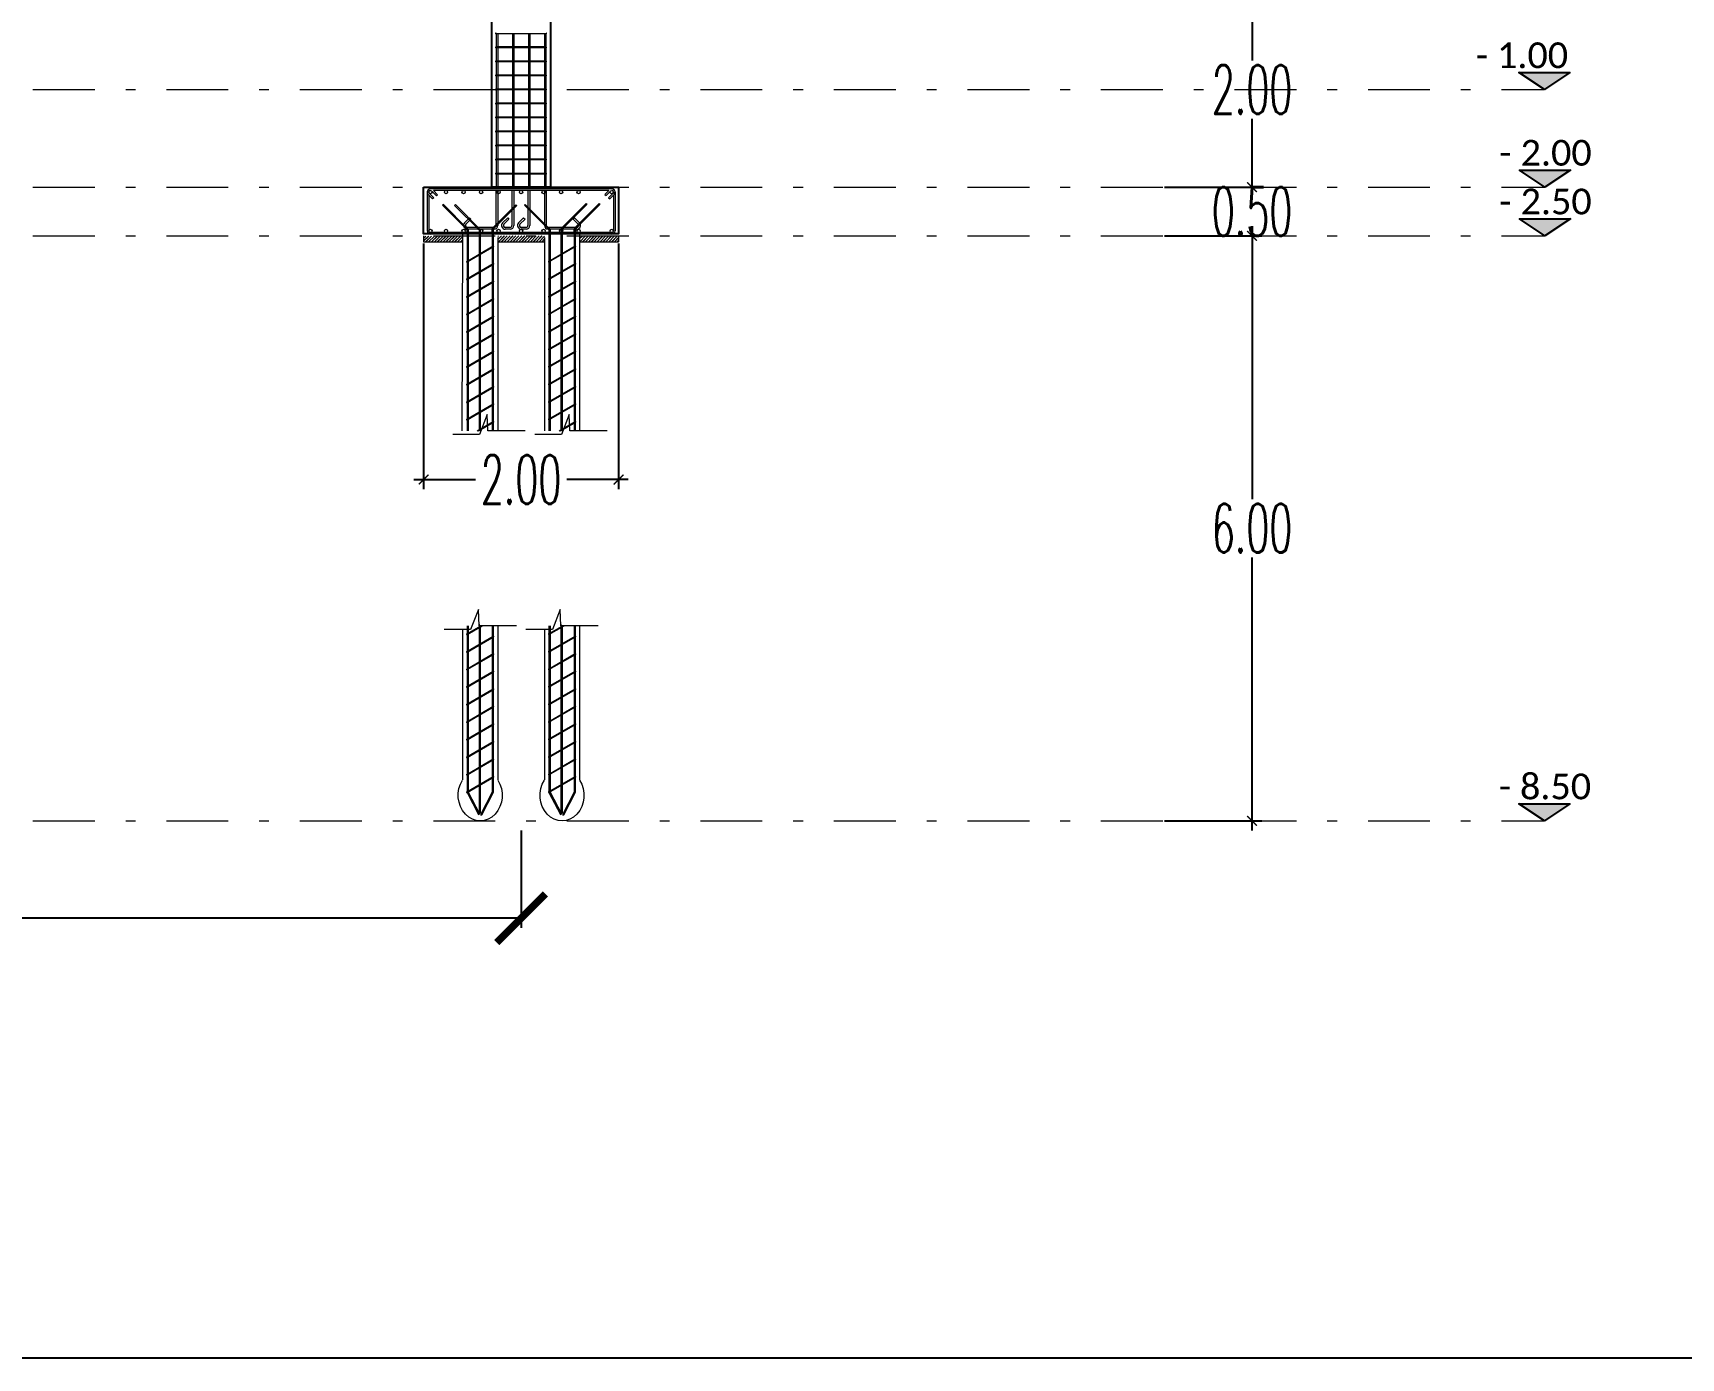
# Model space of a CAD drawing. Header units: millimetres. Extents: x 2175 to 3376, y 1504 to 1740.
# Drawn here: x 2918.22 to 2935.13, y 1515.88 to 1529.47 of the extents above; entities that cross this region are included whole.
import ezdxf

# ---------------------------------------------------------------- set-up
doc = ezdxf.new("R2010")
doc.units = ezdxf.units.MM
for name, pattern in [('DASHDOT2', [12.7, 6.35, -3.175, 0, -3.175]), ('DASHDOTX2', [50.8, 25.4, -12.7, 0, -12.7]), ('DASHED', [19.05, 12.7, -6.35])]:
    doc.linetypes.add(name, pattern=pattern)
doc.layers.add('As Atap', color=3, linetype='DASHDOTX2', lineweight=40)
doc.layers.add('Garis Dim', color=131, linetype='DASHED', lineweight=9)
for name, color, linetype in [('dinding baru', 142, 'Continuous'), ('GR', 7, 'Continuous'), ('KOP TEKS', 1, 'Continuous'), ('TEXT', 7, 'Continuous'), ('WF 150', 5, 'Continuous')]:
    doc.layers.add(name, color=color, linetype=linetype)
doc.layers.add('Layer2', color=7, linetype='DASHED', lineweight=40, true_color=0x238759)
doc.styles.add('-DIM2', font='simplex.shx', dxfattribs={"width": 0.55})
doc.styles.get("Standard").update_dxf_attribs({"font": 'arial.ttf'})
doc.dimstyles.new('DIMENSI MUSHOLLAH', dxfattribs={"dimtxt": 0.5, "dimasz": 0.1, "dimexe": 0.1, "dimexo": 0.1, "dimgap": 0.05, "dimtad": 0, "dimtih": 1, "dimtoh": 1, "dimzin": 0, "dimdsep": 46, "dimtxsty": '-DIM2', "dimblk": 'ARCHTICK', "dimcen": 0.3, "dimdle": 0.1, "dimclrd": 1, "dimclre": 1, "dimclrt": 2, "dimadec": 0, "dimazin": 0, "dimtfac": 1, "dimtix": 1, "dimtofl": 0, "dimtmove": 0, "dimatfit": 3, "dimldrblk": 'ARCHTICK', "dimfxl": 1, "dimtolj": 1, "dimtzin": 0, "dimarcsym": 0})
doc.dimstyles.new('DIMENSI WARNA 2.1', dxfattribs={"dimtxt": 1, "dimasz": 0.5, "dimexe": 0.1, "dimexo": 0.1, "dimgap": 0.05, "dimtad": 0, "dimtih": 1, "dimtoh": 1, "dimrnd": 0.0025, "dimzin": 0, "dimdsep": 46, "dimtxsty": '-DIM2', "dimblk": 'ARCHTICK', "dimcen": 0.1, "dimclrd": 1, "dimclre": 1, "dimclrt": 256, "dimadec": 0, "dimazin": 0, "dimtfac": 1, "dimtofl": 0, "dimtmove": 0, "dimatfit": 3, "dimldrblk": 'ARCHTICK', "dimfxl": 0.18, "dimtfill": 2, "dimtfillclr": 256, "dimtolj": 1, "dimtzin": 0, "dimarcsym": 0})

# ---------------------------------------------------------------- blocks, each defined once
blk = doc.blocks.new('_ArchTick')
at = {"color": 0, "linetype": 'ByBlock', "const_width": 0.15}
blk.add_lwpolyline([(-0.5, -0.5), (0.5, 0.5)], dxfattribs=at)
blk = doc.blocks.new('*D933')
at = {"layer": 'Defpoints', "color": 0, "transparency": 16777216}
for p in [(2893.232, 1521.393), (2923.232, 1521.393), (2923.232, 1520.393)]:
    blk.add_point(p, dxfattribs=at)
at = {"layer": 'GR', "color": 1, "lineweight": -2, "transparency": 16777216}
for p, q in [((2893.232, 1521.293), (2893.232, 1520.293)), ((2923.232, 1521.293), (2923.232, 1520.293)), ((2893.232, 1520.393), (2907.082, 1520.393)), ((2923.232, 1520.393), (2909.382, 1520.393))]:
    blk.add_line(p, q, dxfattribs=at)
at = {"layer": 'GR', "color": 1, "lineweight": -2, "transparency": 16777216, "xscale": 0.5, "yscale": 0.5, "zscale": 0.5, "rotation": 180}
blk.add_blockref('_ArchTick', (2893.232, 1520.393), dxfattribs=at)
at = {"layer": 'GR', "color": 1, "lineweight": -2, "transparency": 16777216, "xscale": 0.5, "yscale": 0.5, "zscale": 0.5}
blk.add_blockref('_ArchTick', (2923.232, 1520.393), dxfattribs=at)
at = {"layer": 'GR', "color": 240, "transparency": 16777216, "insert": (2908.232, 1520.393), "char_height": 1, "attachment_point": 5, "style": '-DIM2', "bg_fill": 1, "box_fill_scale": 1.1, "bg_fill_color": 256, "bg_fill_true_color": 16180224, "bg_fill_transparency": 0}
blk.add_mtext('\\A1;30.00', dxfattribs=at)
blk = doc.blocks.new('*D947')
at = {"layer": 'Defpoints', "color": 0, "transparency": 16777216}
for p in [(2929.732, 1527.393), (2930.732, 1527.393), (2929.732, 1521.393)]:
    blk.add_point(p, dxfattribs=at)
at = {"layer": 'dinding baru', "color": 1, "lineweight": -2, "transparency": 16777216}
for p, q in [((2930.732, 1527.493), (2930.732, 1524.693)), ((2930.732, 1521.293), (2930.732, 1524.093))]:
    blk.add_line(p, q, dxfattribs=at)
at = {"layer": 'dinding baru', "color": 1, "linetype": 'Continuous', "lineweight": -2, "transparency": 16777216}
for p, q in [((2929.832, 1527.393), (2930.832, 1527.393)), ((2929.832, 1521.393), (2930.832, 1521.393))]:
    blk.add_line(p, q, dxfattribs=at)
at = {"layer": 'dinding baru', "color": 1, "lineweight": -2, "transparency": 16777216, "xscale": 0.1, "yscale": 0.1, "zscale": 0.1}
for p, rotation in [((2930.732, 1527.393), 90), ((2930.732, 1521.393), 270)]:
    blk.add_blockref('_ArchTick', p, dxfattribs=dict(at, rotation=rotation))
at = {"layer": 'dinding baru', "color": 2, "lineweight": 0, "transparency": 16777216, "insert": (2930.732, 1524.393), "char_height": 0.5, "attachment_point": 5, "style": '-DIM2'}
blk.add_mtext('\\A1;6.00', dxfattribs=at)
blk = doc.blocks.new('*D948')
at = {"layer": 'Defpoints', "color": 0, "transparency": 16777216}
for p in [(2929.732, 1527.893), (2930.732, 1527.893), (2929.732, 1527.393)]:
    blk.add_point(p, dxfattribs=at)
at = {"layer": 'dinding baru', "color": 1, "lineweight": -2, "transparency": 16777216}
for p, q in [((2930.732, 1527.893), (2930.732, 1527.993)), ((2930.732, 1527.393), (2930.732, 1527.293))]:
    blk.add_line(p, q, dxfattribs=at)
at = {"layer": 'dinding baru', "color": 1, "linetype": 'Continuous', "lineweight": -2, "transparency": 16777216}
for p, q in [((2929.832, 1527.893), (2930.832, 1527.893)), ((2929.832, 1527.393), (2930.832, 1527.393))]:
    blk.add_line(p, q, dxfattribs=at)
at = {"layer": 'dinding baru', "color": 1, "lineweight": -2, "transparency": 16777216, "xscale": 0.1, "yscale": 0.1, "zscale": 0.1}
for p, rotation in [((2930.732, 1527.893), 270), ((2930.732, 1527.393), 90)]:
    blk.add_blockref('_ArchTick', p, dxfattribs=dict(at, rotation=rotation))
at = {"layer": 'dinding baru', "color": 2, "lineweight": 0, "transparency": 16777216, "insert": (2930.732, 1527.643), "char_height": 0.5, "attachment_point": 5, "style": '-DIM2'}
blk.add_mtext('\\A1;0.50', dxfattribs=at)
blk = doc.blocks.new('*D949')
at = {"layer": 'Defpoints', "color": 0, "transparency": 16777216}
for p in [(2929.732, 1529.893), (2930.732, 1529.893), (2929.732, 1527.893)]:
    blk.add_point(p, dxfattribs=at)
at = {"layer": 'dinding baru', "color": 1, "lineweight": -2, "transparency": 16777216}
for p, q in [((2930.732, 1529.993), (2930.732, 1529.193)), ((2930.732, 1527.793), (2930.732, 1528.593))]:
    blk.add_line(p, q, dxfattribs=at)
at = {"layer": 'dinding baru', "color": 1, "linetype": 'Continuous', "lineweight": -2, "transparency": 16777216}
for p, q in [((2929.832, 1529.893), (2930.832, 1529.893)), ((2929.832, 1527.893), (2930.832, 1527.893))]:
    blk.add_line(p, q, dxfattribs=at)
at = {"layer": 'dinding baru', "color": 1, "lineweight": -2, "transparency": 16777216, "xscale": 0.1, "yscale": 0.1, "zscale": 0.1}
for p, rotation in [((2930.732, 1529.893), 90), ((2930.732, 1527.893), 270)]:
    blk.add_blockref('_ArchTick', p, dxfattribs=dict(at, rotation=rotation))
at = {"layer": 'dinding baru', "color": 2, "lineweight": 0, "transparency": 16777216, "insert": (2930.732, 1528.893), "char_height": 0.5, "attachment_point": 5, "style": '-DIM2'}
blk.add_mtext('\\A1;2.00', dxfattribs=at)
blk = doc.blocks.new('*D954')
at = {"layer": 'Defpoints', "color": 0, "transparency": 16777216}
for p in [(2922.232, 1527.413), (2924.232, 1527.413), (2924.232, 1524.893)]:
    blk.add_point(p, dxfattribs=at)
at = {"layer": 'dinding baru', "color": 1, "linetype": 'Continuous', "lineweight": -2, "transparency": 16777216}
for p, q in [((2922.232, 1527.313), (2922.232, 1524.793)), ((2924.232, 1527.313), (2924.232, 1524.793))]:
    blk.add_line(p, q, dxfattribs=at)
at = {"layer": 'dinding baru', "color": 1, "lineweight": -2, "transparency": 16777216}
for p, q in [((2922.132, 1524.893), (2922.763, 1524.893)), ((2924.332, 1524.893), (2923.701, 1524.893))]:
    blk.add_line(p, q, dxfattribs=at)
at = {"layer": 'dinding baru', "color": 1, "lineweight": -2, "transparency": 16777216, "xscale": 0.1, "yscale": 0.1, "zscale": 0.1, "rotation": 180}
blk.add_blockref('_ArchTick', (2922.232, 1524.893), dxfattribs=at)
at = {"layer": 'dinding baru', "color": 1, "lineweight": -2, "transparency": 16777216, "xscale": 0.1, "yscale": 0.1, "zscale": 0.1}
blk.add_blockref('_ArchTick', (2924.232, 1524.893), dxfattribs=at)
at = {"layer": 'dinding baru', "color": 2, "lineweight": 0, "transparency": 16777216, "insert": (2923.232, 1524.893), "char_height": 0.5, "attachment_point": 5, "style": '-DIM2'}
blk.add_mtext('\\A1;2.00', dxfattribs=at)

msp = doc.modelspace()

# ---------------------------------------------------------------- hatches: boundary and pattern name
at = {"layer": 'Layer2', "linetype": 'ByBlock', "lineweight": 5}
h = msp.add_hatch(dxfattribs=at)
h.set_pattern_fill('JIS_LC_8', scale=0.0027, style=0)
h.set_pattern_definition([(45, (-55.533336, 297.320877), (-0.01489166881, 0.01489166881), []), (45, (-55.532256, 297.320877), (-0.01489166881, 0.01489166881), [])])
h.paths.add_polyline_path([(2922.632, 1527.39), (2922.232, 1527.391), (2922.232, 1527.331), (2922.632, 1527.33)])
h.paths.add_polyline_path([(2922.992, 1527.393), (2922.992, 1527.393), (2922.992, 1527.333), (2922.992, 1527.333)])
h.paths.add_polyline_path([(2923.472, 1527.393), (2922.992, 1527.393), (2922.992, 1527.333), (2923.472, 1527.333)])
h.paths.add_polyline_path([(2924.232, 1527.393), (2923.832, 1527.393), (2923.832, 1527.333), (2924.232, 1527.333)])
at = {"layer": 'TEXT'}
h = msp.add_hatch(color=256, dxfattribs=at)
h.dxf.hatch_style = 1
h.paths.add_polyline_path([(2933.732, 1528.893), (2933.469, 1529.067), (2933.994, 1529.067)])
h = msp.add_hatch(color=256, dxfattribs=at)
h.dxf.hatch_style = 1
h.paths.add_polyline_path([(2933.737, 1527.893), (2933.475, 1528.067), (2933.999, 1528.067)])
h = msp.add_hatch(color=256, dxfattribs=at)
h.dxf.hatch_style = 1
h.paths.add_polyline_path([(2933.737, 1527.393), (2933.475, 1527.567), (2933.999, 1527.567)])
h = msp.add_hatch(color=256, dxfattribs=at)
h.dxf.hatch_style = 1
h.paths.add_polyline_path([(2933.732, 1521.393), (2933.469, 1521.567), (2933.994, 1521.567)])

# ---------------------------------------------------------------- linework, layer by layer
at = {"layer": 'As Atap', "color": 0, "linetype": 'ByBlock', "lineweight": 5}
for p, q in [((2922.977, 1529.466), (2922.977, 1529.33)), ((2922.993, 1529.466), (2922.993, 1529.33)), ((2923.142, 1529.466), (2923.142, 1529.33)), ((2923.157, 1529.466), (2923.157, 1529.33)), ((2923.306, 1529.466), (2923.306, 1529.33)), ((2923.322, 1529.466), (2923.322, 1529.33)), ((2923.471, 1529.466), (2923.471, 1529.33)), ((2923.486, 1529.466), (2923.486, 1529.33)), ((2922.977, 1529.322), (2922.977, 1529.186)), ((2922.993, 1529.322), (2922.993, 1529.186)), ((2923.142, 1529.322), (2923.142, 1529.186)), ((2923.157, 1529.322), (2923.157, 1529.186)), ((2923.306, 1529.322), (2923.306, 1529.186)), ((2923.322, 1529.322), (2923.322, 1529.186)), ((2923.471, 1529.322), (2923.471, 1529.186)), ((2923.486, 1529.322), (2923.486, 1529.186)), ((2922.977, 1529.178), (2922.977, 1529.042)), ((2922.993, 1529.178), (2922.993, 1529.042)), ((2923.142, 1529.178), (2923.142, 1529.042)), ((2923.157, 1529.178), (2923.157, 1529.042)), ((2923.306, 1529.178), (2923.306, 1529.042)), ((2923.322, 1529.178), (2923.322, 1529.042)), ((2923.471, 1529.178), (2923.471, 1529.042)), ((2923.486, 1529.178), (2923.486, 1529.042)), ((2922.977, 1529.034), (2922.977, 1528.898)), ((2922.993, 1529.034), (2922.993, 1528.898)), ((2923.142, 1529.034), (2923.142, 1528.898)), ((2923.157, 1529.034), (2923.157, 1528.898)), ((2923.306, 1529.034), (2923.306, 1528.898)), ((2923.322, 1529.034), (2923.322, 1528.898)), ((2923.471, 1529.034), (2923.471, 1528.898)), ((2923.486, 1529.034), (2923.486, 1528.898)), ((2922.977, 1528.89), (2922.977, 1528.754)), ((2922.993, 1528.89), (2922.993, 1528.754)), ((2923.142, 1528.89), (2923.142, 1528.754)), ((2923.157, 1528.89), (2923.157, 1528.754)), ((2923.306, 1528.89), (2923.306, 1528.754)), ((2923.322, 1528.89), (2923.322, 1528.754)), ((2923.471, 1528.89), (2923.471, 1528.754)), ((2923.486, 1528.89), (2923.486, 1528.754)), ((2922.977, 1528.747), (2922.977, 1528.61)), ((2922.977, 1528.603), (2922.977, 1528.466)), ((2922.993, 1528.747), (2922.993, 1528.61)), ((2922.993, 1528.603), (2922.993, 1528.466)), ((2923.142, 1528.747), (2923.142, 1528.61)), ((2923.142, 1528.603), (2923.142, 1528.466)), ((2923.157, 1528.747), (2923.157, 1528.61)), ((2923.157, 1528.603), (2923.157, 1528.466)), ((2923.306, 1528.747), (2923.306, 1528.61)), ((2923.306, 1528.603), (2923.306, 1528.466)), ((2923.322, 1528.747), (2923.322, 1528.61)), ((2923.322, 1528.603), (2923.322, 1528.466)), ((2923.471, 1528.747), (2923.471, 1528.61)), ((2923.471, 1528.603), (2923.471, 1528.466)), ((2923.486, 1528.747), (2923.486, 1528.61)), ((2923.486, 1528.603), (2923.486, 1528.466)), ((2922.977, 1528.459), (2922.977, 1528.322)), ((2922.993, 1528.459), (2922.993, 1528.322)), ((2923.142, 1528.459), (2923.142, 1528.322)), ((2923.157, 1528.459), (2923.157, 1528.322)), ((2923.306, 1528.459), (2923.306, 1528.322)), ((2923.322, 1528.459), (2923.322, 1528.322)), ((2923.471, 1528.459), (2923.471, 1528.322)), ((2923.486, 1528.459), (2923.486, 1528.322)), ((2922.977, 1528.315), (2922.977, 1528.178)), ((2922.993, 1528.315), (2922.993, 1528.178)), ((2923.142, 1528.315), (2923.142, 1528.178)), ((2923.157, 1528.315), (2923.157, 1528.178)), ((2923.306, 1528.315), (2923.306, 1528.178)), ((2923.322, 1528.315), (2923.322, 1528.178)), ((2923.471, 1528.315), (2923.471, 1528.178)), ((2923.486, 1528.315), (2923.486, 1528.178)), ((2922.977, 1528.171), (2922.977, 1528.034)), ((2922.993, 1528.171), (2922.993, 1528.034)), ((2923.142, 1528.171), (2923.142, 1528.034)), ((2923.157, 1528.171), (2923.157, 1528.034)), ((2923.306, 1528.171), (2923.306, 1528.034)), ((2923.322, 1528.171), (2923.322, 1528.034)), ((2923.471, 1528.171), (2923.471, 1528.034)), ((2923.486, 1528.171), (2923.486, 1528.034)), ((2922.977, 1528.027), (2922.977, 1527.89)), ((2922.993, 1528.027), (2922.993, 1527.89)), ((2923.142, 1528.027), (2923.142, 1527.89)), ((2923.157, 1528.027), (2923.157, 1527.89)), ((2923.306, 1528.027), (2923.306, 1527.89)), ((2923.322, 1528.027), (2923.322, 1527.89)), ((2923.471, 1528.027), (2923.471, 1527.89)), ((2923.486, 1528.027), (2923.486, 1527.89)), ((2922.268, 1527.841), (2922.268, 1527.444)), ((2922.285, 1527.81), (2922.285, 1527.449)), ((2922.973, 1527.858), (2922.973, 1527.499)), ((2922.993, 1527.858), (2922.993, 1527.508)), ((2923.138, 1527.858), (2923.138, 1527.499)), ((2923.157, 1527.858), (2923.157, 1527.499)), ((2923.302, 1527.858), (2923.302, 1527.499)), ((2923.322, 1527.858), (2923.322, 1527.499)), ((2923.471, 1527.858), (2923.471, 1527.503)), ((2923.49, 1527.858), (2923.49, 1527.5)), ((2924.179, 1527.81), (2924.179, 1527.444)), ((2924.196, 1527.841), (2924.196, 1527.444)), ((2922.676, 1527.454), (2922.676, 1527.427)), ((2922.677, 1527.427), (2922.677, 1527.133)), ((2922.688, 1527.454), (2922.688, 1527.427)), ((2922.689, 1527.427), (2922.689, 1527.14)), ((2922.8, 1527.454), (2922.8, 1527.204)), ((2922.812, 1527.459), (2922.812, 1527.211)), ((2922.933, 1527.466), (2922.933, 1527.427)), ((2922.934, 1527.427), (2922.934, 1527.282)), ((2922.945, 1527.461), (2922.945, 1527.427)), ((2922.946, 1527.427), (2922.946, 1527.289)), ((2922.993, 1527.508), (2922.993, 1527.499)), ((2923.517, 1527.454), (2923.517, 1527.427)), ((2923.517, 1527.454), (2923.517, 1527.427)), ((2923.518, 1527.411), (2923.518, 1527.133)), ((2923.529, 1527.454), (2923.529, 1527.427)), ((2923.529, 1527.453), (2923.529, 1527.427)), ((2923.53, 1527.411), (2923.53, 1527.14)), ((2923.64, 1527.461), (2923.64, 1527.204)), ((2923.652, 1527.461), (2923.652, 1527.211)), ((2923.774, 1527.458), (2923.774, 1527.427)), ((2923.775, 1527.411), (2923.775, 1527.292)), ((2923.775, 1527.411), (2923.775, 1527.282)), ((2923.786, 1527.458), (2923.786, 1527.427)), ((2923.787, 1527.411), (2923.787, 1527.292)), ((2923.787, 1527.411), (2923.787, 1527.289)), ((2923.839, 1527.428), (2923.839, 1527.427)), ((2923.839, 1527.428), (2923.839, 1527.427)), ((2922.934, 1527.273), (2922.934, 1527.102)), ((2922.946, 1527.28), (2922.946, 1527.109)), ((2923.775, 1527.273), (2923.775, 1527.102)), ((2923.787, 1527.28), (2923.787, 1527.109)), ((2922.677, 1527.125), (2922.677, 1526.953)), ((2922.689, 1527.132), (2922.689, 1526.96)), ((2922.8, 1527.196), (2922.8, 1527.024)), ((2922.812, 1527.203), (2922.812, 1527.031)), ((2922.934, 1527.093), (2922.934, 1526.922)), ((2922.946, 1527.1), (2922.946, 1526.929)), ((2923.518, 1527.125), (2923.518, 1526.953)), ((2923.53, 1527.132), (2923.53, 1526.96)), ((2923.64, 1527.196), (2923.64, 1527.024)), ((2923.652, 1527.203), (2923.652, 1527.031)), ((2923.775, 1527.093), (2923.775, 1526.922)), ((2923.787, 1527.1), (2923.787, 1526.929)), ((2922.677, 1526.945), (2922.677, 1526.773)), ((2922.689, 1526.952), (2922.689, 1526.78)), ((2922.8, 1527.016), (2922.8, 1526.844)), ((2922.812, 1527.023), (2922.812, 1526.851)), ((2922.934, 1526.913), (2922.934, 1526.742)), ((2922.946, 1526.92), (2922.946, 1526.749)), ((2923.518, 1526.945), (2923.518, 1526.773)), ((2923.53, 1526.952), (2923.53, 1526.78)), ((2923.64, 1527.016), (2923.64, 1526.844)), ((2923.652, 1527.023), (2923.652, 1526.851)), ((2923.775, 1526.913), (2923.775, 1526.742)), ((2923.787, 1526.92), (2923.787, 1526.749)), ((2922.677, 1526.765), (2922.677, 1526.593)), ((2922.689, 1526.772), (2922.689, 1526.6)), ((2922.8, 1526.836), (2922.8, 1526.664)), ((2922.812, 1526.843), (2922.812, 1526.671)), ((2922.934, 1526.733), (2922.934, 1526.562)), ((2922.946, 1526.74), (2922.946, 1526.569)), ((2923.518, 1526.765), (2923.518, 1526.593)), ((2923.53, 1526.772), (2923.53, 1526.6)), ((2923.64, 1526.836), (2923.64, 1526.664)), ((2923.652, 1526.843), (2923.652, 1526.671)), ((2923.775, 1526.733), (2923.775, 1526.562)), ((2923.787, 1526.74), (2923.787, 1526.569)), ((2922.677, 1526.585), (2922.677, 1526.413)), ((2922.689, 1526.592), (2922.689, 1526.42)), ((2922.8, 1526.656), (2922.8, 1526.484)), ((2922.812, 1526.663), (2922.812, 1526.491)), ((2922.934, 1526.553), (2922.934, 1526.382)), ((2922.946, 1526.56), (2922.946, 1526.389)), ((2923.518, 1526.585), (2923.518, 1526.413)), ((2923.53, 1526.592), (2923.53, 1526.42)), ((2923.64, 1526.656), (2923.64, 1526.484)), ((2923.652, 1526.663), (2923.652, 1526.491)), ((2923.775, 1526.553), (2923.775, 1526.382)), ((2923.775, 1526.553), (2923.775, 1526.382)), ((2923.787, 1526.56), (2923.787, 1526.389)), ((2923.787, 1526.56), (2923.787, 1526.389)), ((2922.677, 1526.405), (2922.677, 1526.233)), ((2922.689, 1526.412), (2922.689, 1526.24)), ((2922.8, 1526.476), (2922.8, 1526.304)), ((2922.812, 1526.483), (2922.812, 1526.311)), ((2923.518, 1526.405), (2923.518, 1526.233)), ((2923.518, 1526.405), (2923.518, 1526.233)), ((2923.53, 1526.412), (2923.53, 1526.24)), ((2923.53, 1526.412), (2923.53, 1526.24)), ((2923.64, 1526.476), (2923.64, 1526.304)), ((2923.64, 1526.476), (2923.64, 1526.304)), ((2923.652, 1526.483), (2923.652, 1526.311)), ((2923.652, 1526.483), (2923.652, 1526.311)), ((2922.677, 1526.225), (2922.677, 1526.053)), ((2922.689, 1526.232), (2922.689, 1526.06)), ((2922.8, 1526.296), (2922.8, 1526.124)), ((2922.812, 1526.303), (2922.812, 1526.131)), ((2922.934, 1526.373), (2922.934, 1526.202)), ((2922.946, 1526.38), (2922.946, 1526.209)), ((2923.518, 1526.225), (2923.518, 1526.053)), ((2923.53, 1526.232), (2923.53, 1526.06)), ((2923.64, 1526.296), (2923.64, 1526.124)), ((2923.652, 1526.303), (2923.652, 1526.131)), ((2923.775, 1526.373), (2923.775, 1526.202)), ((2923.787, 1526.38), (2923.787, 1526.209)), ((2922.677, 1526.045), (2922.677, 1525.873)), ((2922.689, 1526.052), (2922.689, 1525.88)), ((2922.8, 1526.116), (2922.8, 1525.944)), ((2922.812, 1526.123), (2922.812, 1525.951)), ((2922.934, 1526.193), (2922.934, 1526.022)), ((2922.946, 1526.2), (2922.946, 1526.029)), ((2923.518, 1526.045), (2923.518, 1525.873)), ((2923.53, 1526.052), (2923.53, 1525.88)), ((2923.64, 1526.116), (2923.64, 1525.944)), ((2923.652, 1526.123), (2923.652, 1525.951)), ((2923.775, 1526.193), (2923.775, 1526.022)), ((2923.787, 1526.2), (2923.787, 1526.029)), ((2922.8, 1525.936), (2922.8, 1525.764)), ((2922.812, 1525.943), (2922.812, 1525.771)), ((2922.934, 1526.013), (2922.934, 1525.842)), ((2922.946, 1526.02), (2922.946, 1525.849)), ((2923.64, 1525.936), (2923.64, 1525.764)), ((2923.652, 1525.943), (2923.652, 1525.771)), ((2923.775, 1526.013), (2923.775, 1525.842)), ((2923.787, 1526.02), (2923.787, 1525.849)), ((2922.677, 1525.865), (2922.677, 1525.693)), ((2922.689, 1525.872), (2922.689, 1525.7)), ((2922.8, 1525.756), (2922.8, 1525.584)), ((2922.812, 1525.763), (2922.812, 1525.591)), ((2922.934, 1525.833), (2922.934, 1525.662)), ((2922.946, 1525.84), (2922.946, 1525.669)), ((2923.518, 1525.865), (2923.518, 1525.693)), ((2923.53, 1525.872), (2923.53, 1525.7)), ((2923.64, 1525.756), (2923.64, 1525.584)), ((2923.652, 1525.763), (2923.652, 1525.591)), ((2923.775, 1525.833), (2923.775, 1525.662)), ((2923.787, 1525.84), (2923.787, 1525.669)), ((2922.677, 1525.685), (2922.677, 1525.513)), ((2922.689, 1525.692), (2922.689, 1525.52)), ((2922.8, 1525.576), (2922.8, 1525.404)), ((2922.812, 1525.583), (2922.812, 1525.411)), ((2922.934, 1525.653), (2922.934, 1525.482)), ((2922.946, 1525.66), (2922.946, 1525.489)), ((2923.518, 1525.685), (2923.518, 1525.513)), ((2923.53, 1525.692), (2923.53, 1525.52)), ((2923.64, 1525.576), (2923.64, 1525.404)), ((2923.652, 1525.583), (2923.652, 1525.411)), ((2923.775, 1525.653), (2923.775, 1525.482)), ((2923.787, 1525.66), (2923.787, 1525.489)), ((2922.677, 1525.505), (2922.677, 1525.393)), ((2922.689, 1525.512), (2922.689, 1525.393)), ((2922.8, 1525.396), (2922.8, 1525.393)), ((2922.812, 1525.403), (2922.812, 1525.393)), ((2922.934, 1525.473), (2922.934, 1525.393)), ((2922.946, 1525.48), (2922.946, 1525.393)), ((2923.518, 1525.505), (2923.518, 1525.393)), ((2923.53, 1525.512), (2923.53, 1525.393)), ((2923.64, 1525.396), (2923.64, 1525.393)), ((2923.652, 1525.403), (2923.652, 1525.393)), ((2923.775, 1525.473), (2923.775, 1525.393)), ((2923.787, 1525.48), (2923.787, 1525.393)), ((2922.677, 1523.393), (2922.677, 1523.311)), ((2922.689, 1523.393), (2922.689, 1523.318)), ((2922.8, 1523.41), (2922.8, 1523.382)), ((2922.8, 1523.374), (2922.8, 1523.202)), ((2922.812, 1523.393), (2922.812, 1523.389)), ((2922.812, 1523.381), (2922.812, 1523.209)), ((2922.934, 1523.393), (2922.934, 1523.28)), ((2922.946, 1523.393), (2922.946, 1523.287)), ((2923.518, 1523.393), (2923.518, 1523.311)), ((2923.53, 1523.393), (2923.53, 1523.318)), ((2923.64, 1523.41), (2923.64, 1523.382)), ((2923.64, 1523.374), (2923.64, 1523.202)), ((2923.652, 1523.393), (2923.652, 1523.389)), ((2923.652, 1523.381), (2923.652, 1523.209)), ((2923.775, 1523.393), (2923.775, 1523.28)), ((2923.787, 1523.393), (2923.787, 1523.287)), ((2922.677, 1523.303), (2922.677, 1523.131)), ((2922.689, 1523.31), (2922.689, 1523.138)), ((2922.8, 1523.194), (2922.8, 1523.022)), ((2922.812, 1523.201), (2922.812, 1523.029)), ((2922.934, 1523.271), (2922.934, 1523.1)), ((2922.946, 1523.278), (2922.946, 1523.107)), ((2923.518, 1523.303), (2923.518, 1523.131)), ((2923.53, 1523.31), (2923.53, 1523.138)), ((2923.64, 1523.194), (2923.64, 1523.022)), ((2923.652, 1523.201), (2923.652, 1523.029)), ((2923.775, 1523.271), (2923.775, 1523.1)), ((2923.787, 1523.278), (2923.787, 1523.107)), ((2922.677, 1523.123), (2922.677, 1522.951)), ((2922.689, 1523.13), (2922.689, 1522.958)), ((2922.8, 1523.014), (2922.8, 1522.842)), ((2922.812, 1523.021), (2922.812, 1522.849)), ((2922.934, 1523.091), (2922.934, 1522.92)), ((2922.946, 1523.098), (2922.946, 1522.927)), ((2923.518, 1523.123), (2923.518, 1522.951)), ((2923.53, 1523.13), (2923.53, 1522.958)), ((2923.64, 1523.014), (2923.64, 1522.842)), ((2923.652, 1523.021), (2923.652, 1522.849)), ((2923.775, 1523.091), (2923.775, 1522.92)), ((2923.787, 1523.098), (2923.787, 1522.927)), ((2922.677, 1522.943), (2922.677, 1522.771)), ((2922.689, 1522.95), (2922.689, 1522.778)), ((2922.8, 1522.834), (2922.8, 1522.662)), ((2922.812, 1522.841), (2922.812, 1522.669)), ((2922.934, 1522.911), (2922.934, 1522.74)), ((2922.946, 1522.918), (2922.946, 1522.747)), ((2923.518, 1522.943), (2923.518, 1522.771)), ((2923.53, 1522.95), (2923.53, 1522.778)), ((2923.64, 1522.834), (2923.64, 1522.662)), ((2923.652, 1522.841), (2923.652, 1522.669)), ((2923.775, 1522.911), (2923.775, 1522.74)), ((2923.787, 1522.918), (2923.787, 1522.747)), ((2922.677, 1522.763), (2922.677, 1522.591)), ((2922.689, 1522.77), (2922.689, 1522.598)), ((2922.934, 1522.731), (2922.934, 1522.56)), ((2922.946, 1522.738), (2922.946, 1522.567)), ((2923.518, 1522.763), (2923.518, 1522.591)), ((2923.53, 1522.77), (2923.53, 1522.598)), ((2923.775, 1522.731), (2923.775, 1522.56)), ((2923.787, 1522.738), (2923.787, 1522.567)), ((2922.677, 1522.583), (2922.677, 1522.411)), ((2922.689, 1522.59), (2922.689, 1522.418)), ((2922.8, 1522.654), (2922.8, 1522.482)), ((2922.812, 1522.661), (2922.812, 1522.489)), ((2922.934, 1522.551), (2922.934, 1522.38)), ((2922.946, 1522.558), (2922.946, 1522.387)), ((2923.518, 1522.583), (2923.518, 1522.411)), ((2923.53, 1522.59), (2923.53, 1522.418)), ((2923.64, 1522.654), (2923.64, 1522.482)), ((2923.652, 1522.661), (2923.652, 1522.489)), ((2923.775, 1522.551), (2923.775, 1522.38)), ((2923.787, 1522.558), (2923.787, 1522.387)), ((2922.677, 1522.403), (2922.677, 1522.231)), ((2922.689, 1522.41), (2922.689, 1522.238)), ((2922.8, 1522.474), (2922.8, 1522.302)), ((2922.812, 1522.481), (2922.812, 1522.309)), ((2922.934, 1522.371), (2922.934, 1522.2)), ((2922.946, 1522.378), (2922.946, 1522.207)), ((2923.518, 1522.403), (2923.518, 1522.231)), ((2923.53, 1522.41), (2923.53, 1522.238)), ((2923.64, 1522.474), (2923.64, 1522.302)), ((2923.652, 1522.481), (2923.652, 1522.309)), ((2923.775, 1522.371), (2923.775, 1522.2)), ((2923.787, 1522.378), (2923.787, 1522.207)), ((2922.677, 1522.223), (2922.677, 1522.051)), ((2922.689, 1522.23), (2922.689, 1522.058)), ((2922.8, 1522.294), (2922.8, 1522.122)), ((2922.812, 1522.301), (2922.812, 1522.129)), ((2922.934, 1522.191), (2922.934, 1522.02)), ((2922.946, 1522.198), (2922.946, 1522.027)), ((2923.518, 1522.223), (2923.518, 1522.051)), ((2923.53, 1522.23), (2923.53, 1522.058)), ((2923.64, 1522.294), (2923.64, 1522.122)), ((2923.652, 1522.301), (2923.652, 1522.129)), ((2923.775, 1522.191), (2923.775, 1522.02)), ((2923.787, 1522.198), (2923.787, 1522.027)), ((2922.677, 1522.043), (2922.677, 1521.871)), ((2922.689, 1522.05), (2922.689, 1521.878)), ((2922.8, 1522.114), (2922.8, 1521.942)), ((2922.812, 1522.121), (2922.812, 1521.949)), ((2922.934, 1522.011), (2922.934, 1521.84)), ((2922.946, 1522.018), (2922.946, 1521.847)), ((2923.518, 1522.043), (2923.518, 1521.871)), ((2923.53, 1522.05), (2923.53, 1521.878)), ((2923.64, 1522.114), (2923.64, 1521.942)), ((2923.652, 1522.121), (2923.652, 1521.949)), ((2923.775, 1522.011), (2923.775, 1521.84)), ((2923.787, 1522.018), (2923.787, 1521.847)), ((2922.677, 1521.863), (2922.677, 1521.691)), ((2922.689, 1521.87), (2922.689, 1521.698)), ((2922.8, 1521.934), (2922.8, 1521.762)), ((2922.812, 1521.941), (2922.812, 1521.769)), ((2922.934, 1521.831), (2922.934, 1521.686)), ((2922.946, 1521.838), (2922.946, 1521.683)), ((2923.518, 1521.863), (2923.518, 1521.691)), ((2923.53, 1521.87), (2923.53, 1521.698)), ((2923.64, 1521.934), (2923.64, 1521.762)), ((2923.652, 1521.941), (2923.652, 1521.769)), ((2923.775, 1521.831), (2923.775, 1521.686)), ((2923.787, 1521.838), (2923.787, 1521.683)), ((2922.689, 1521.69), (2922.689, 1521.686)), ((2922.689, 1521.69), (2922.689, 1521.686)), ((2922.8, 1521.754), (2922.8, 1521.475)), ((2922.812, 1521.761), (2922.812, 1521.475)), ((2923.53, 1521.69), (2923.53, 1521.686)), ((2923.53, 1521.69), (2923.53, 1521.686)), ((2923.64, 1521.754), (2923.64, 1521.475)), ((2923.652, 1521.761), (2923.652, 1521.475))]:
    msp.add_line(p, q, dxfattribs=at)
at = {"layer": 'As Atap', "color": 7, "linetype": 'ByBlock', "lineweight": 5}
for p, q in [((2922.632, 1527.413), (2922.622, 1525.393)), ((2923.832, 1527.411), (2923.832, 1525.393)), ((2922.232, 1527.393), (2922.232, 1527.33)), ((2922.992, 1527.375), (2922.992, 1525.393)), ((2923.472, 1527.375), (2923.472, 1525.393)), ((2924.232, 1527.393), (2924.232, 1527.333)), ((2922.632, 1523.355), (2922.632, 1521.811)), ((2922.992, 1523.393), (2922.992, 1521.811)), ((2923.472, 1523.355), (2923.472, 1521.811)), ((2923.832, 1523.393), (2923.832, 1521.811))]:
    msp.add_line(p, q, dxfattribs=at)
at = {"layer": 'As Atap', "color": 2, "linetype": 'ByBlock', "lineweight": 5}
for p, q in [((2922.8, 1521.393), (2922.8, 1521.393)), ((2923.64, 1521.393), (2923.64, 1521.393))]:
    msp.add_line(p, q, dxfattribs=at)
at = {"layer": 'Garis Dim', "color": 0, "linetype": 'ByBlock', "lineweight": 5}
for p, q in [((2923.49, 1529.466), (2922.973, 1529.466)), ((2923.49, 1529.33), (2922.973, 1529.33)), ((2923.49, 1529.322), (2922.973, 1529.322)), ((2923.49, 1529.186), (2922.973, 1529.186)), ((2923.49, 1529.178), (2922.973, 1529.178)), ((2923.49, 1529.042), (2922.973, 1529.042)), ((2923.49, 1529.034), (2922.973, 1529.034)), ((2923.49, 1528.898), (2922.973, 1528.898)), ((2923.49, 1528.89), (2922.973, 1528.89)), ((2923.49, 1528.754), (2922.973, 1528.754)), ((2923.49, 1528.746), (2922.973, 1528.746)), ((2923.49, 1528.61), (2922.973, 1528.61)), ((2923.49, 1528.603), (2922.973, 1528.603)), ((2923.49, 1528.466), (2922.973, 1528.466)), ((2923.49, 1528.459), (2922.973, 1528.459)), ((2923.49, 1528.322), (2922.973, 1528.322)), ((2923.49, 1528.315), (2922.973, 1528.315)), ((2923.49, 1528.178), (2922.973, 1528.178)), ((2923.49, 1528.171), (2922.973, 1528.171)), ((2923.49, 1528.034), (2922.973, 1528.034)), ((2923.49, 1528.027), (2922.973, 1528.027)), ((2922.272, 1527.858), (2922.272, 1527.858)), ((2922.278, 1527.817), (2922.323, 1527.771)), ((2922.289, 1527.83), (2922.336, 1527.782)), ((2924.162, 1527.875), (2922.301, 1527.875)), ((2922.313, 1527.853), (2922.362, 1527.804)), ((2922.336, 1527.782), (2922.323, 1527.771)), ((2924.131, 1527.858), (2922.332, 1527.858)), ((2922.332, 1527.858), (2922.375, 1527.814)), ((2922.375, 1527.814), (2922.362, 1527.804)), ((2924.131, 1527.858), (2924.091, 1527.817)), ((2924.091, 1527.817), (2924.103, 1527.806)), ((2924.149, 1527.852), (2924.103, 1527.806)), ((2924.175, 1527.83), (2924.128, 1527.784)), ((2924.128, 1527.784), (2924.141, 1527.772)), ((2924.186, 1527.817), (2924.141, 1527.772)), ((2922.434, 1527.716), (2922.425, 1527.707)), ((2922.675, 1527.458), (2922.425, 1527.707)), ((2922.683, 1527.466), (2922.434, 1527.716)), ((2922.558, 1527.713), (2922.549, 1527.704)), ((2922.8, 1527.454), (2922.549, 1527.704)), ((2922.812, 1527.458), (2922.558, 1527.713)), ((2922.652, 1527.527), (2922.704, 1527.579)), ((2922.704, 1527.579), (2922.717, 1527.565)), ((2922.933, 1527.466), (2923.179, 1527.712)), ((2922.945, 1527.461), (2923.187, 1527.703)), ((2923.042, 1527.527), (2923.094, 1527.579)), ((2923.094, 1527.579), (2923.107, 1527.565)), ((2923.179, 1527.712), (2923.187, 1527.703)), ((2923.206, 1527.527), (2923.258, 1527.579)), ((2923.258, 1527.579), (2923.272, 1527.565)), ((2923.275, 1527.716), (2923.266, 1527.707)), ((2923.515, 1527.458), (2923.266, 1527.707)), ((2923.524, 1527.466), (2923.275, 1527.716)), ((2923.646, 1527.472), (2923.898, 1527.724)), ((2923.653, 1527.463), (2923.906, 1527.716)), ((2923.779, 1527.579), (2923.765, 1527.565)), ((2923.779, 1527.471), (2924.032, 1527.724)), ((2923.831, 1527.527), (2923.779, 1527.579)), ((2923.788, 1527.463), (2924.041, 1527.716)), ((2923.898, 1527.724), (2923.906, 1527.716)), ((2924.032, 1527.724), (2924.041, 1527.716)), ((2924.162, 1527.427), (2922.301, 1527.427)), ((2924.062, 1527.411), (2922.301, 1527.411)), ((2924.162, 1527.411), (2922.301, 1527.411)), ((2922.665, 1527.513), (2922.717, 1527.565)), ((2922.954, 1527.48), (2922.679, 1527.48)), ((2922.954, 1527.461), (2922.679, 1527.461)), ((2923.055, 1527.513), (2923.107, 1527.565)), ((2923.119, 1527.48), (2923.069, 1527.48)), ((2923.119, 1527.461), (2923.069, 1527.461)), ((2923.22, 1527.513), (2923.272, 1527.565)), ((2923.283, 1527.48), (2923.233, 1527.48)), ((2923.283, 1527.461), (2923.233, 1527.461)), ((2923.804, 1527.48), (2923.509, 1527.48)), ((2923.804, 1527.461), (2923.509, 1527.461)), ((2923.515, 1527.458), (2923.512, 1527.461)), ((2923.817, 1527.513), (2923.765, 1527.565)), ((2922.674, 1527.131), (2922.946, 1527.289)), ((2922.677, 1527.125), (2922.95, 1527.282)), ((2923.514, 1527.131), (2923.787, 1527.289)), ((2923.518, 1527.125), (2923.791, 1527.282)), ((2922.674, 1526.951), (2922.946, 1527.109)), ((2922.677, 1526.945), (2922.95, 1527.102)), ((2923.514, 1526.951), (2923.787, 1527.109)), ((2923.518, 1526.945), (2923.791, 1527.102)), ((2922.674, 1526.771), (2922.946, 1526.929)), ((2922.677, 1526.765), (2922.95, 1526.922)), ((2923.514, 1526.771), (2923.787, 1526.929)), ((2923.518, 1526.765), (2923.791, 1526.922)), ((2922.674, 1526.591), (2922.946, 1526.749)), ((2922.677, 1526.585), (2922.95, 1526.742)), ((2923.514, 1526.591), (2923.787, 1526.749)), ((2923.518, 1526.585), (2923.791, 1526.742)), ((2922.674, 1526.411), (2922.946, 1526.569)), ((2922.677, 1526.405), (2922.95, 1526.562)), ((2923.514, 1526.411), (2923.787, 1526.569)), ((2923.518, 1526.405), (2923.791, 1526.562)), ((2922.674, 1526.231), (2922.946, 1526.389)), ((2922.677, 1526.225), (2922.95, 1526.382)), ((2923.514, 1526.231), (2923.787, 1526.389)), ((2923.514, 1526.231), (2923.787, 1526.389)), ((2923.518, 1526.225), (2923.791, 1526.382)), ((2923.518, 1526.225), (2923.791, 1526.382)), ((2922.674, 1526.051), (2922.946, 1526.209)), ((2922.677, 1526.045), (2922.95, 1526.202)), ((2923.514, 1526.051), (2923.787, 1526.209)), ((2923.518, 1526.045), (2923.791, 1526.202)), ((2922.674, 1525.871), (2922.946, 1526.029)), ((2922.677, 1525.865), (2922.95, 1526.022)), ((2923.514, 1525.871), (2923.787, 1526.029)), ((2923.518, 1525.865), (2923.791, 1526.022)), ((2922.674, 1525.691), (2922.946, 1525.849)), ((2922.677, 1525.685), (2922.95, 1525.842)), ((2923.514, 1525.691), (2923.787, 1525.849)), ((2923.518, 1525.685), (2923.791, 1525.842)), ((2922.674, 1525.511), (2922.946, 1525.669)), ((2922.677, 1525.505), (2922.95, 1525.662)), ((2923.514, 1525.511), (2923.787, 1525.669)), ((2923.518, 1525.505), (2923.791, 1525.662)), ((2922.78, 1525.393), (2922.946, 1525.489)), ((2922.794, 1525.393), (2922.95, 1525.482)), ((2923.621, 1525.393), (2923.787, 1525.489)), ((2923.635, 1525.393), (2923.791, 1525.482)), ((2922.674, 1523.309), (2922.818, 1523.393)), ((2922.677, 1523.303), (2922.832, 1523.393)), ((2923.514, 1523.309), (2923.659, 1523.393)), ((2923.518, 1523.303), (2923.673, 1523.393)), ((2922.674, 1523.129), (2922.946, 1523.287)), ((2922.677, 1523.123), (2922.95, 1523.28)), ((2923.514, 1523.129), (2923.787, 1523.287)), ((2923.518, 1523.123), (2923.791, 1523.28)), ((2922.674, 1522.949), (2922.946, 1523.107)), ((2922.677, 1522.943), (2922.95, 1523.1)), ((2923.514, 1522.949), (2923.787, 1523.107)), ((2923.518, 1522.943), (2923.791, 1523.1)), ((2922.674, 1522.769), (2922.946, 1522.927)), ((2922.677, 1522.763), (2922.95, 1522.92)), ((2923.514, 1522.769), (2923.787, 1522.927)), ((2923.518, 1522.763), (2923.791, 1522.92)), ((2922.674, 1522.589), (2922.946, 1522.747)), ((2922.677, 1522.583), (2922.95, 1522.74)), ((2923.514, 1522.589), (2923.787, 1522.747)), ((2923.518, 1522.583), (2923.791, 1522.74)), ((2922.674, 1522.409), (2922.946, 1522.567)), ((2922.677, 1522.403), (2922.95, 1522.56)), ((2923.514, 1522.409), (2923.787, 1522.567)), ((2923.518, 1522.403), (2923.791, 1522.56)), ((2922.674, 1522.229), (2922.946, 1522.387)), ((2922.677, 1522.223), (2922.95, 1522.38)), ((2923.514, 1522.229), (2923.787, 1522.387)), ((2923.518, 1522.223), (2923.791, 1522.38)), ((2922.674, 1522.049), (2922.946, 1522.207)), ((2922.677, 1522.043), (2922.95, 1522.2)), ((2923.514, 1522.049), (2923.787, 1522.207)), ((2923.518, 1522.043), (2923.791, 1522.2)), ((2922.674, 1521.869), (2922.946, 1522.027)), ((2922.677, 1521.863), (2922.95, 1522.02)), ((2923.514, 1521.869), (2923.787, 1522.027)), ((2923.518, 1521.863), (2923.791, 1522.02)), ((2922.674, 1521.689), (2922.946, 1521.847)), ((2922.677, 1521.683), (2922.95, 1521.84)), ((2923.514, 1521.689), (2923.787, 1521.847)), ((2923.518, 1521.683), (2923.791, 1521.84)), ((2922.677, 1521.683), (2922.795, 1521.457)), ((2922.689, 1521.686), (2922.806, 1521.463)), ((2922.934, 1521.686), (2922.814, 1521.455)), ((2922.946, 1521.683), (2922.825, 1521.45)), ((2923.518, 1521.683), (2923.636, 1521.457)), ((2923.53, 1521.686), (2923.646, 1521.463)), ((2923.775, 1521.686), (2923.655, 1521.455)), ((2923.787, 1521.683), (2923.666, 1521.451)), ((2922.795, 1521.457), (2922.806, 1521.463)), ((2922.8, 1521.475), (2922.812, 1521.475)), ((2922.814, 1521.455), (2922.825, 1521.45)), ((2923.636, 1521.457), (2923.646, 1521.463)), ((2923.64, 1521.475), (2923.652, 1521.475)), ((2923.655, 1521.455), (2923.666, 1521.451))]:
    msp.add_line(p, q, dxfattribs=at)
at = {"layer": 'Garis Dim', "linetype": 'DASHDOT2', "ltscale": 0.1}
for p, q in [((2881.232, 1528.893), (2933.732, 1528.893)), ((2881.232, 1527.893), (2933.737, 1527.893)), ((2881.232, 1527.393), (2933.737, 1527.393)), ((2881.232, 1521.393), (2933.732, 1521.393))]:
    msp.add_line(p, q, dxfattribs=at)
at = {"layer": 'Garis Dim', "color": 7, "linetype": 'ByBlock', "lineweight": 5}
for p, q in [((2922.232, 1527.33), (2922.631, 1527.33)), ((2922.992, 1527.333), (2923.472, 1527.333)), ((2923.832, 1527.333), (2924.232, 1527.333))]:
    msp.add_line(p, q, dxfattribs=at)
at = {"layer": 'Garis Dim', "color": 0, "linetype": 'ByBlock', "lineweight": 5}
for centre in [(2922.301, 1527.841), (2922.461, 1527.841), (2922.641, 1527.841), (2922.821, 1527.841), (2923.001, 1527.841), (2923.232, 1527.841), (2923.462, 1527.841), (2923.642, 1527.841), (2923.822, 1527.841), (2924.162, 1527.841), (2922.301, 1527.444), (2922.461, 1527.444), (2922.641, 1527.444), (2922.821, 1527.444), (2923.001, 1527.444), (2923.232, 1527.444), (2923.462, 1527.444), (2923.642, 1527.444), (2923.822, 1527.444), (2924.162, 1527.444)]:
    msp.add_circle(centre, 0.0168, dxfattribs=at)
for centre, radius, start, end in [((2922.973, 1529.47), 0.00384, 90, 270.0006), ((2923.49, 1529.47), 0.00384, 270, 90), ((2922.973, 1529.326), 0.00384, 90, 270.0006), ((2923.49, 1529.326), 0.00384, 270, 90), ((2922.973, 1529.182), 0.00384, 90, 270.0006), ((2923.49, 1529.182), 0.00384, 270, 90), ((2922.973, 1529.038), 0.00384, 90, 270.0006), ((2923.49, 1529.038), 0.00384, 270, 90), ((2922.973, 1528.894), 0.00384, 90, 270.0006), ((2922.973, 1528.75), 0.00384, 90, 270.0006), ((2923.49, 1528.894), 0.00384, 270, 90), ((2923.49, 1528.75), 0.00384, 270, 90), ((2922.973, 1528.607), 0.00384, 90, 270.0006), ((2923.49, 1528.607), 0.00384, 270, 90), ((2922.973, 1528.463), 0.00384, 90, 270.0006), ((2923.49, 1528.463), 0.00384, 270, 90), ((2922.973, 1528.319), 0.00384, 90, 270.0006), ((2923.49, 1528.319), 0.00384, 270, 90), ((2922.973, 1528.175), 0.00384, 90, 270.0006), ((2923.49, 1528.175), 0.00384, 270, 90), ((2922.973, 1528.031), 0.00384, 90, 270.0006), ((2923.49, 1528.031), 0.00384, 270, 90), ((2922.301, 1527.841), 0.0336, 90, 180), ((2922.301, 1527.841), 0.0336, 90, 225), ((2922.301, 1527.841), 0.0336, 90, 180), ((2922.301, 1527.841), 0.0168, 90, 180), ((2924.162, 1527.841), 0.0336, 0, 90), ((2924.162, 1527.841), 0.0336, 315, 90), ((2924.162, 1527.841), 0.0336, 0, 90), ((2924.162, 1527.841), 0.0168, 0, 90), ((2922.301, 1527.444), 0.0336, 180, 270), ((2922.301, 1527.444), 0.0168, 180, 270), ((2922.679, 1527.499), 0.0384, 135, 270), ((2922.679, 1527.499), 0.0192, 135, 270), ((2922.67, 1527.454), 0.018, 0, 45), ((2922.79, 1527.454), 0.006, 0, 45), ((2922.954, 1527.499), 0.0192, 270, 0), ((2922.954, 1527.499), 0.0384, 270, 0), ((2923.069, 1527.499), 0.0384, 135, 270), ((2923.069, 1527.499), 0.0192, 135, 270), ((2923.119, 1527.499), 0.0192, 270, 0), ((2923.119, 1527.499), 0.0384, 270, 360), ((2923.233, 1527.499), 0.0384, 135, 270), ((2923.233, 1527.499), 0.0192, 135, 270), ((2923.283, 1527.499), 0.0192, 270, 0), ((2923.283, 1527.499), 0.0384, 270, 0), ((2923.509, 1527.499), 0.0384, 180, 270), ((2923.509, 1527.499), 0.0192, 180, 270), ((2923.511, 1527.454), 0.006, 0, 45), ((2923.511, 1527.454), 0.018, 0, 44.6685), ((2923.658, 1527.459), 0.018, 135, 173.2828), ((2923.658, 1527.46), 0.00601, 147.962, 190.0892), ((2923.792, 1527.458), 0.018, 135, 180), ((2923.792, 1527.458), 0.006, 135, 180), ((2923.804, 1527.499), 0.0384, 270, 45), ((2923.804, 1527.499), 0.0192, 270, 45), ((2924.162, 1527.444), 0.0336, 270, 0), ((2924.162, 1527.444), 0.0168, 270, 0), ((2922.948, 1527.285), 0.0036, 298.5406, 121.4606), ((2923.789, 1527.285), 0.0036, 298.5406, 121.4606), ((2922.675, 1527.128), 0.0036, 120.0006, 300.0006), ((2922.948, 1527.105), 0.0036, 298.5406, 121.4606), ((2923.516, 1527.128), 0.0036, 120.0006, 300.0006), ((2923.789, 1527.105), 0.0036, 298.5406, 121.4606), ((2922.675, 1526.948), 0.0036, 120.0006, 300.0006), ((2922.948, 1526.925), 0.0036, 298.5406, 121.4606), ((2923.516, 1526.948), 0.0036, 120.0006, 300.0006), ((2923.789, 1526.925), 0.0036, 298.5406, 121.4606), ((2922.675, 1526.768), 0.0036, 120.0006, 300.0006), ((2922.948, 1526.745), 0.0036, 298.5406, 121.4606), ((2923.516, 1526.768), 0.0036, 120.0006, 300.0006), ((2923.789, 1526.745), 0.0036, 298.5406, 121.4606), ((2922.675, 1526.588), 0.0036, 120.0006, 300.0006), ((2922.948, 1526.565), 0.0036, 298.5406, 121.4606), ((2923.516, 1526.588), 0.0036, 120.0006, 300.0006), ((2923.789, 1526.565), 0.0036, 298.5406, 121.4606), ((2922.675, 1526.408), 0.0036, 120.0006, 300.0006), ((2922.948, 1526.385), 0.0036, 298.5406, 121.4606), ((2923.516, 1526.408), 0.0036, 120.0006, 300.0006), ((2923.789, 1526.385), 0.0036, 298.5406, 121.4606), ((2923.789, 1526.385), 0.0036, 298.5406, 121.4606), ((2922.675, 1526.228), 0.0036, 120.0006, 300.0006), ((2923.516, 1526.228), 0.0036, 120.0006, 300.0006), ((2923.516, 1526.228), 0.0036, 120.0006, 300.0006), ((2922.675, 1526.048), 0.0036, 120.0006, 300.0006), ((2922.948, 1526.205), 0.0036, 298.5406, 121.4606), ((2923.516, 1526.048), 0.0036, 120.0006, 300.0006), ((2923.789, 1526.205), 0.0036, 298.5406, 121.4606), ((2922.948, 1526.025), 0.0036, 298.5406, 121.4606), ((2923.789, 1526.025), 0.0036, 298.5406, 121.4606), ((2922.675, 1525.868), 0.0036, 120.0006, 300.0006), ((2922.948, 1525.845), 0.0036, 298.5406, 121.4606), ((2923.516, 1525.868), 0.0036, 120.0006, 300.0006), ((2923.789, 1525.845), 0.0036, 298.5406, 121.4606), ((2922.675, 1525.688), 0.0036, 120.0006, 300.0006), ((2922.948, 1525.665), 0.0036, 298.5406, 121.4606), ((2923.516, 1525.688), 0.0036, 120.0006, 300.0006), ((2923.789, 1525.665), 0.0036, 298.5406, 121.4606), ((2922.675, 1525.508), 0.0036, 120.0006, 300.0006), ((2922.948, 1525.485), 0.0036, 298.5406, 121.4606), ((2923.516, 1525.508), 0.0036, 120.0006, 300.0006), ((2923.789, 1525.485), 0.0036, 298.5406, 121.4606), ((2922.675, 1523.306), 0.0036, 120.0006, 300.0006), ((2922.948, 1523.283), 0.0036, 298.5406, 121.4606), ((2923.516, 1523.306), 0.0036, 120.0006, 300.0006), ((2923.789, 1523.283), 0.0036, 298.5406, 121.4606), ((2922.675, 1523.126), 0.0036, 120.0006, 300.0006), ((2922.948, 1523.103), 0.0036, 298.5406, 121.4606), ((2923.516, 1523.126), 0.0036, 120.0006, 300.0006), ((2923.789, 1523.103), 0.0036, 298.5406, 121.4606), ((2922.675, 1522.946), 0.0036, 120.0006, 300.0006), ((2922.948, 1522.923), 0.0036, 298.5406, 121.4606), ((2923.516, 1522.946), 0.0036, 120.0006, 300.0006), ((2923.789, 1522.923), 0.0036, 298.5406, 121.4606), ((2922.675, 1522.766), 0.0036, 120.0006, 300.0006), ((2922.948, 1522.743), 0.0036, 298.5406, 121.4606), ((2923.516, 1522.766), 0.0036, 120.0006, 300.0006), ((2923.789, 1522.743), 0.0036, 298.5406, 121.4606), ((2922.675, 1522.586), 0.0036, 120.0006, 300.0006), ((2922.948, 1522.563), 0.0036, 298.5406, 121.4606), ((2923.516, 1522.586), 0.0036, 120.0006, 300.0006), ((2923.789, 1522.563), 0.0036, 298.5406, 121.4606), ((2922.675, 1522.406), 0.0036, 120.0006, 300.0006), ((2922.948, 1522.383), 0.0036, 298.5406, 121.4606), ((2923.516, 1522.406), 0.0036, 120.0006, 300.0006), ((2923.789, 1522.383), 0.0036, 298.5406, 121.4606), ((2922.675, 1522.226), 0.0036, 120.0006, 300.0006), ((2922.948, 1522.203), 0.0036, 298.5406, 121.4606), ((2923.516, 1522.226), 0.0036, 120.0006, 300.0006), ((2923.789, 1522.203), 0.0036, 298.5406, 121.4606), ((2922.675, 1522.046), 0.0036, 120.0006, 300.0006), ((2922.948, 1522.023), 0.0036, 298.5406, 121.4606), ((2923.516, 1522.046), 0.0036, 120.0006, 300.0006), ((2923.789, 1522.023), 0.0036, 298.5406, 121.4606), ((2922.675, 1521.866), 0.0036, 120.0006, 300.0006), ((2922.948, 1521.843), 0.0036, 298.5406, 121.4606), ((2923.516, 1521.866), 0.0036, 120.0006, 300.0006), ((2923.789, 1521.843), 0.0036, 298.5406, 121.4606), ((2922.675, 1521.686), 0.0036, 120.0006, 300.0006), ((2923.516, 1521.686), 0.0036, 120.0006, 300.0006)]:
    msp.add_arc(centre, radius, start, end, dxfattribs=at)
at = {"layer": 'Garis Dim', "color": 7, "linetype": 'ByBlock', "lineweight": 5, "extrusion": (0, 0, -1)}
for centre in [(2922.812, 1521.653), (2923.652, 1521.653)]:
    msp.add_ellipse(centre, major_axis=(0, 0.261), ratio=0.864672, start_param=0.923757, end_param=5.359428, dxfattribs=at)
at = {"layer": 'KOP TEKS', "color": 2}
msp.add_lwpolyline([(2866.202, 1575.317), (2866.202, 1515.882), (2950.261, 1515.882), (2950.261, 1575.317)], close=True, dxfattribs=at)
at = {"layer": 'Layer2', "linetype": 'ByBlock', "lineweight": 5}
for points in [[(2923.273, 1525.393), (2922.891, 1525.393), (2922.883, 1525.559), (2922.804, 1525.355), (2922.532, 1525.355)], [(2924.114, 1525.393), (2923.732, 1525.393), (2923.724, 1525.559), (2923.645, 1525.355), (2923.373, 1525.355)], [(2923.183, 1523.393), (2922.8, 1523.393), (2922.793, 1523.559), (2922.713, 1523.355), (2922.441, 1523.355)], [(2924.024, 1523.393), (2923.641, 1523.393), (2923.634, 1523.559), (2923.554, 1523.355), (2923.282, 1523.355)]]:
    msp.add_lwpolyline(points, dxfattribs=at)
at = {"layer": 'TEXT'}
for points in [[(2933.732, 1528.893), (2933.469, 1529.067), (2933.994, 1529.067), (2933.732, 1528.893)], [(2933.737, 1527.893), (2933.475, 1528.067), (2933.999, 1528.067), (2933.737, 1527.893)], [(2933.737, 1527.393), (2933.475, 1527.567), (2933.999, 1527.567), (2933.737, 1527.393)], [(2933.732, 1521.393), (2933.469, 1521.567), (2933.994, 1521.567), (2933.732, 1521.393)]]:
    msp.add_lwpolyline(points, dxfattribs=at)
at = {"layer": 'WF 150'}
for points in [[(2922.932, 1530.893), (2923.532, 1530.893), (2923.532, 1527.893), (2922.932, 1527.893)], [(2922.232, 1527.893), (2924.232, 1527.893), (2924.232, 1527.413), (2922.232, 1527.413)]]:
    msp.add_lwpolyline(points, close=True, dxfattribs=at)

# ---------------------------------------------------------------- texts
at = {"color": 7, "lineweight": 5, "char_height": 0.26387, "width": 1.23764, "attachment_point": 1}
for s, insert in [('\\pxsm1,ql;{\\fCalibri Light|b0|i0|c0|p34;- 1.00}', (2933.027, 1529.377)), ('\\pxsm1,ql;{\\fCalibri Light|b0|i0|c0|p34;- 2.00}', (2933.269, 1528.377)), ('\\pxsm1,ql;{\\fCalibri Light|b0|i0|c0|p34;- 2.50}', (2933.269, 1527.877)), ('\\pxsm1,ql;{\\fCalibri Light|b0|i0|c0|p34;- 8.50}', (2933.263, 1521.877))]:
    msp.add_mtext(s, dxfattribs=dict(at, insert=insert))

# ---------------------------------------------------------------- dimensions: what is measured, and where the dimension line sits
at = {"layer": 'dinding baru', "lineweight": 0}
for base, p1, p2, picture, middle in [((2930.732, 1529.893), (2929.732, 1527.893), (2929.732, 1529.893), '*D949', (2930.732, 1528.893)), ((2930.732, 1527.893), (2929.732, 1527.393), (2929.732, 1527.893), '*D948', (2930.732, 1527.643)), ((2930.732, 1527.393), (2929.732, 1521.393), (2929.732, 1527.393), '*D947', (2930.732, 1524.393))]:
    dim = msp.add_linear_dim(base=base, p1=p1, p2=p2, angle=90, dimstyle='DIMENSI MUSHOLLAH', dxfattribs=at)
    dim.commit()
    dim.dimension.update_dxf_attribs({"geometry": picture, "text_midpoint": middle})
dim = msp.add_linear_dim(base=(2924.232, 1524.893), p1=(2922.232, 1527.413), p2=(2924.232, 1527.413), dimstyle='DIMENSI MUSHOLLAH', dxfattribs=at)
dim.commit()
dim.dimension.update_dxf_attribs({"geometry": '*D954', "text_midpoint": (2923.232, 1524.893)})
at = {"layer": 'GR'}
dim = msp.add_linear_dim(base=(2923.232, 1520.393), p1=(2893.232, 1521.393), p2=(2923.232, 1521.393), dimstyle='DIMENSI WARNA 2.1', dxfattribs=at)
dim.commit()
dim.dimension.update_dxf_attribs({"geometry": '*D933', "text_midpoint": (2908.232, 1520.393)})

doc.saveas('drawing.dxf')
